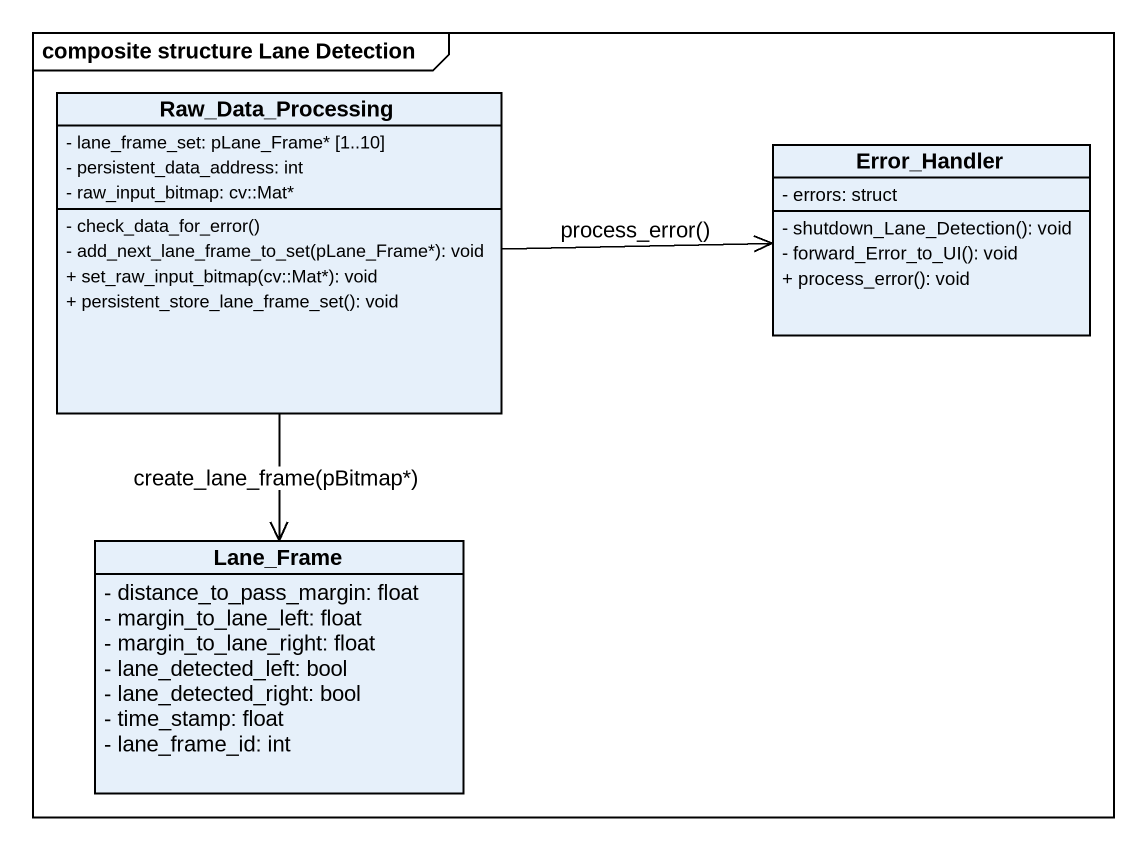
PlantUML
@startuml
mainframe composite structure Lane Detection
hide circle
hide empty members
skinparam classAttributeIconSize 0
class Raw_Data_Processing {
  - lane_frame_set: pLane_Frame* [1..10]
  - persistent_data_address: int
  - raw_input_bitmap: cv::Mat*
  - check_data_for_error()
  - add_next_lane_frame_to_set(pLane_Frame*): void
  + set_raw_input_bitmap(cv::Mat*): void
  + persistent_store_lane_frame_set(): void
}
class Error_Handler {
  - errors: struct
  - shutdown_Lane_Detection(): void
  - forward_Error_to_UI(): void
  + process_error(): void
}
class Lane_Frame {
  - distance_to_pass_margin: float
  - margin_to_lane_left: float
  - margin_to_lane_right: float
  - lane_detected_left: bool
  - lane_detected_right: bool
  - time_stamp: float
  - lane_frame_id: int
}
Raw_Data_Processing -right-> Error_Handler : process_error()
Raw_Data_Processing --> Lane_Frame : create_lane_frame(pBitmap*)
@enduml
